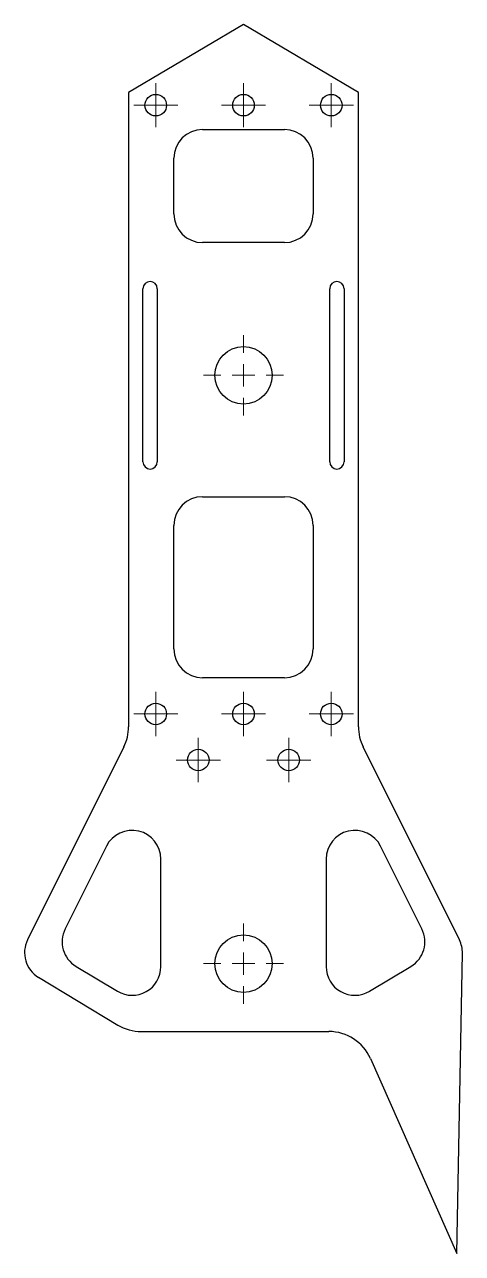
# Model space of a CAD drawing. Header units: millimetres. Extents: x 48 to 145, y 14 to 285.
import ezdxf

# ---------------------------------------------------------------- set-up
doc = ezdxf.new("R2010")
doc.units = ezdxf.units.MM

# ---------------------------------------------------------------- blocks, each defined once
blk = doc.blocks.new('SW_CENTERMARKSYMBOL_0')
at = {"color": 0, "linetype": 'Continuous', "lineweight": 18}
for p, q in [((0, 5), (0, 8.85)), ((0, 0), (-2.5, 0)), ((0, 0), (0, 2.5)), ((0, 0), (0, -2.5)), ((0, 0), (2.5, 0)), ((5, 0), (8.85, 0)), ((-5, 0), (-8.85, 0)), ((0, -5), (0, -8.85))]:
    blk.add_line(p, q, dxfattribs=at)
blk = doc.blocks.new('SW_CENTERMARKSYMBOL_1')
at = {"color": 0, "linetype": 'Continuous', "lineweight": 18}
for p, q in [((0, 5), (0, 8.85)), ((0, 0), (-2.5, 0)), ((0, 0), (0, 2.5)), ((0, 0), (0, -2.5)), ((0, 0), (2.5, 0)), ((5, 0), (8.85, 0)), ((-5, 0), (-8.85, 0)), ((0, -5), (0, -8.85))]:
    blk.add_line(p, q, dxfattribs=at)
blk = doc.blocks.new('SW_CENTERMARKSYMBOL_2')
at = {"color": 0, "linetype": 'Continuous', "lineweight": 18}
for p, q in [((0, 2.5), (0, 4.88125)), ((-2.5, 0), (-4.88125, 0)), ((0, 0), (-2.5, 0)), ((0, 0), (0, 2.5)), ((0, 0), (0, -2.5)), ((0, 0), (2.5, 0)), ((2.5, 0), (4.88125, 0)), ((0, -2.5), (0, -4.88125))]:
    blk.add_line(p, q, dxfattribs=at)
blk = doc.blocks.new('SW_CENTERMARKSYMBOL_3')
at = {"color": 0, "linetype": 'Continuous', "lineweight": 18}
for p, q in [((0, 2.5), (0, 4.88125)), ((-2.5, 0), (-4.88125, 0)), ((0, 0), (-2.5, 0)), ((0, 0), (0, 2.5)), ((0, 0), (0, -2.5)), ((0, 0), (2.5, 0)), ((2.5, 0), (4.88125, 0)), ((0, -2.5), (0, -4.88125))]:
    blk.add_line(p, q, dxfattribs=at)
blk = doc.blocks.new('SW_CENTERMARKSYMBOL_4')
at = {"color": 0, "linetype": 'Continuous', "lineweight": 18}
for p, q in [((0, 2.5), (0, 4.88125)), ((-2.5, 0), (-4.88125, 0)), ((0, 0), (-2.5, 0)), ((0, 0), (0, 2.5)), ((0, 0), (0, -2.5)), ((0, 0), (2.5, 0)), ((2.5, 0), (4.88125, 0)), ((0, -2.5), (0, -4.88125))]:
    blk.add_line(p, q, dxfattribs=at)
blk = doc.blocks.new('SW_CENTERMARKSYMBOL_5')
at = {"color": 0, "linetype": 'Continuous', "lineweight": 18}
for p, q in [((0, 2.5), (0, 4.88125)), ((-2.5, 0), (-4.88125, 0)), ((0, 0), (-2.5, 0)), ((0, 0), (0, 2.5)), ((0, 0), (0, -2.5)), ((0, 0), (2.5, 0)), ((2.5, 0), (4.88125, 0)), ((0, -2.5), (0, -4.88125))]:
    blk.add_line(p, q, dxfattribs=at)
blk = doc.blocks.new('SW_CENTERMARKSYMBOL_6')
at = {"color": 0, "linetype": 'Continuous', "lineweight": 18}
for p, q in [((0, 2.5), (0, 4.88125)), ((-2.5, 0), (-4.88125, 0)), ((0, 0), (-2.5, 0)), ((0, 0), (0, 2.5)), ((0, 0), (0, -2.5)), ((0, 0), (2.5, 0)), ((2.5, 0), (4.88125, 0)), ((0, -2.5), (0, -4.88125))]:
    blk.add_line(p, q, dxfattribs=at)
blk = doc.blocks.new('SW_CENTERMARKSYMBOL_7')
at = {"color": 0, "linetype": 'Continuous', "lineweight": 18}
for p, q in [((0, 2.5), (0, 4.88125)), ((0, 0), (-2.5, 0)), ((0, 0), (0, 2.5)), ((0, 0), (0, -2.5)), ((0, 0), (2.5, 0)), ((2.5, 0), (4.88125, 0)), ((-2.5, 0), (-4.88125, 0)), ((0, -2.5), (0, -4.88125))]:
    blk.add_line(p, q, dxfattribs=at)
blk = doc.blocks.new('SW_CENTERMARKSYMBOL_8')
at = {"color": 0, "linetype": 'Continuous', "lineweight": 18}
for p, q in [((0, 2.5), (0, 4.88125)), ((-2.5, 0), (-4.88125, 0)), ((0, 0), (-2.5, 0)), ((0, 0), (0, 2.5)), ((0, 0), (0, -2.5)), ((0, 0), (2.5, 0)), ((2.5, 0), (4.88125, 0)), ((0, -2.5), (0, -4.88125))]:
    blk.add_line(p, q, dxfattribs=at)
blk = doc.blocks.new('SW_CENTERMARKSYMBOL_9')
at = {"color": 0, "linetype": 'Continuous', "lineweight": 18}
for p, q in [((0, 2.5), (0, 4.88125)), ((0, 0), (-2.5, 0)), ((0, 0), (0, 2.5)), ((0, 0), (0, -2.5)), ((0, 0), (2.5, 0)), ((2.5, 0), (4.88125, 0)), ((-2.5, 0), (-4.88125, 0)), ((0, -2.5), (0, -4.88125))]:
    blk.add_line(p, q, dxfattribs=at)

msp = doc.modelspace()

# ---------------------------------------------------------------- linework, layer by layer
at = {"color": 7, "linetype": 'Continuous', "lineweight": 25}
for p, q in [((96.6, 285.05), (71.2, 270.05)), ((122, 270.05), (96.6, 285.05)), ((71.2, 270.05), (71.2, 129.91)), ((122, 129.91), (122, 270.05)), ((87.55, 261.88), (105.65, 261.88)), ((81.2, 243.23), (81.2, 255.53)), ((112, 255.53), (112, 243.23)), ((105.65, 236.88), (87.55, 236.88)), ((74.37, 188.43), (74.37, 226.68)), ((77.55, 226.68), (77.55, 188.43)), ((115.65, 188.43), (115.65, 226.68)), ((118.82, 226.68), (118.82, 188.43)), ((87.55, 180.73), (105.65, 180.73)), ((81.2, 147.08), (81.2, 174.38)), ((112, 174.38), (112, 147.08)), ((105.65, 140.73), (87.55, 140.73)), ((70.15, 125.44), (48.87, 82.81)), ((144.33, 82.81), (123.05, 125.44)), ((66.3, 103.51), (57.17, 85.22)), ((136.03, 85.22), (126.9, 103.51)), ((78.33, 76.9), (78.33, 100.67)), ((114.87, 100.67), (114.87, 76.9)), ((143.75, 13.52), (145, 79.85)), ((59.58, 76.95), (68.71, 71.46)), ((124.49, 71.46), (133.62, 76.95)), ((51.28, 74.53), (68.82, 63.98)), ((73.97, 62.55), (115.5, 62.55)), ((124.64, 56.61), (143.75, 13.52))]:
    msp.add_line(p, q, dxfattribs=at)
for centre, radius in [((77.2, 267.24), 2.38), ((96.6, 267.24), 2.38), ((116, 267.24), 2.38), ((96.6, 207.55), 6.35), ((77.2, 132.73), 2.38), ((96.6, 132.73), 2.38), ((116, 132.73), 2.38), ((86.6, 122.55), 2.38), ((106.6, 122.55), 2.38), ((96.6, 77.55), 6.35)]:
    msp.add_circle(centre, radius, dxfattribs=at)
for centre, radius, start, end in [((87.55, 255.53), 6.35, 90, 180), ((105.65, 255.53), 6.35, 0, 90), ((87.55, 243.23), 6.35, 180, 270), ((105.65, 243.23), 6.35, 270, 0), ((75.96, 226.68), 1.59, 0, 180), ((117.24, 226.68), 1.59, 0, 180), ((75.96, 188.43), 1.59, 180, 0), ((117.24, 188.43), 1.59, 180, 0), ((87.55, 174.38), 6.35, 90, 180), ((105.65, 174.38), 6.35, 0, 90), ((87.55, 147.08), 6.35, 180, 270), ((105.65, 147.08), 6.35, 270, 0), ((61.2, 129.91), 10, 333.4777, 0), ((132, 129.91), 10, 180, 206.5223), ((71.98, 100.67), 6.35, 0, 153.4777), ((121.22, 100.67), 6.35, 26.5223, 180), ((62.85, 82.39), 6.35, 153.4777, 238.9891), ((130.35, 82.39), 6.35, 301.0109, 26.5223), ((54.55, 79.97), 6.35, 153.4777, 238.9891), ((138.65, 79.97), 6.35, 358.9188, 26.5223), ((71.98, 76.9), 6.35, 238.9891, 0), ((121.22, 76.9), 6.35, 180, 301.0109), ((73.97, 72.55), 10, 238.9891, 270), ((115.5, 52.55), 10, 23.9188, 90)]:
    msp.add_arc(centre, radius, start, end, dxfattribs=at)

# ---------------------------------------------------------------- block references
at = {"color": 7, "linetype": 'Continuous', "lineweight": 18}
for name, p in [('SW_CENTERMARKSYMBOL_5', (77.2, 267.24)), ('SW_CENTERMARKSYMBOL_3', (96.6, 267.24)), ('SW_CENTERMARKSYMBOL_4', (116, 267.24)), ('SW_CENTERMARKSYMBOL_1', (96.6, 207.55)), ('SW_CENTERMARKSYMBOL_6', (77.2, 132.73)), ('SW_CENTERMARKSYMBOL_2', (96.6, 132.73)), ('SW_CENTERMARKSYMBOL_7', (116, 132.73)), ('SW_CENTERMARKSYMBOL_8', (86.6, 122.55)), ('SW_CENTERMARKSYMBOL_9', (106.6, 122.55)), ('SW_CENTERMARKSYMBOL_0', (96.6, 77.55))]:
    msp.add_blockref(name, p, dxfattribs=at)

doc.saveas('drawing.dxf')
